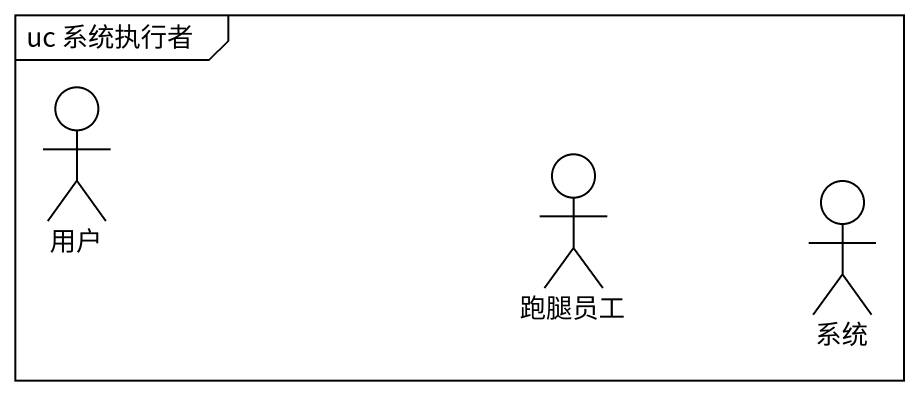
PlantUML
@startuml
mainframe uc 系统执行者
actor 用户
actor 跑腿员工
actor 系统
@enduml
